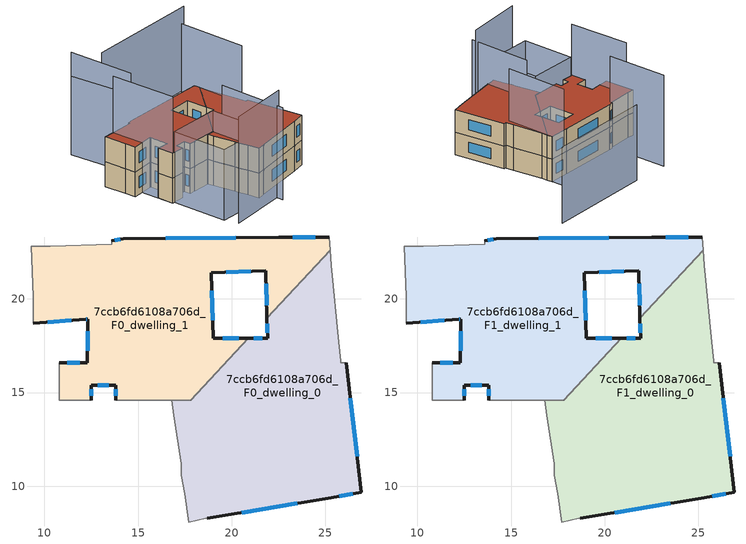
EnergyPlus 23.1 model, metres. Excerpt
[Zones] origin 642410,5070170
7ccb6fd6108a706d_F0_dwelling_0
 floor ground (EU_floor_Construction): 25.26,22.59 25.31,21.8 25.71,17.69 25.81,16.69 25.81,16.59 26.11,16.59 26.91,9.69 25.31,9.39 18.7,8.29 18.6,8.29 17.7,8.09 17.5,9.59 17.31,10.59 17.31,11.19 16.91,13.79 16.81,14.59 17.8,14.59 20.88,17.89 21.91,17.89 21.88,18.97 z0
 wall outside (EU_wall_Construction): 21.88,18.97 21.91,17.89 20.88,17.89 / 18.7,8.29 25.31,9.39 26.91,9.69 26.11,16.59 z0:3; 17.81,14.6,3 17.81,14.6,0 17.8,14.59,3
 wall adiabatic (EU_wall_Construction): 26.11,16.59 25.81,16.59 25.81,16.69 25.71,17.69 25.31,21.8 25.26,22.59 / 16.81,14.59 16.91,13.79 17.31,11.19 17.31,10.59 17.5,9.59 17.7,8.09 18.6,8.29 18.7,8.29 z0:3
 wall to 7ccb6fd6108a706d_F0_dwelling_1 (EU_wall_Construction): 25.26,22.59 21.88,18.97 / 17.8,14.59 16.81,14.59 / 20.88,17.89 17.81,14.6 z0:3
 window (EU_Window_Construction): 21.63,17.89 21.16,17.89 / 21.89,18.67 21.9,18.19 / 26.69,11.59 26.33,14.69 / 25.75,9.47 26.47,9.6 / 20.52,8.59 23.49,9.09 z0.83:2.17
7ccb6fd6108a706d_F0_dwelling_1
 floor ground (EU_floor_Construction): 25.21,23.3 25.26,22.59 21.88,18.97 21.81,21.5 18.91,21.4 19.01,17.89 20.88,17.89 17.81,14.6 14.6,14.59 14.5,14.59 13.8,14.59 13.8,15.39 12.5,15.4 12.5,14.59 10.8,14.6 10.8,16.6 12.3,16.6 12.3,18.9 12.2,18.9 9.4,18.7 9.4,20.1 9.3,22.8 10.3,22.8 13.6,22.9 13.6,23.1 14.21,23.2 22.51,23.3 z0
 wall outside (EU_wall_Construction): 12.5,14.59 12.5,15.4 13.8,15.39 13.8,14.59 / 9.4,18.7 12.2,18.9 12.3,18.9 12.3,16.6 10.8,16.6 / 25.21,23.3 22.51,23.3 14.21,23.2 13.6,23.1 / 20.88,17.89 19.01,17.89 18.91,21.4 21.81,21.5 21.88,18.97 z0:3
 wall adiabatic (EU_wall_Construction): 13.8,14.59 14.5,14.59 14.6,14.59 16.81,14.59 / 10.8,16.6 10.8,14.6 12.5,14.59 / 13.6,23.1 13.6,22.9 10.3,22.8 9.3,22.8 9.4,20.1 9.4,18.7 / 25.26,22.59 25.21,23.3 z0:3; 17.8,14.59,3 17.8,14.59,0 17.81,14.6,0
 window (EU_Window_Construction): 13.8,15.17 13.8,14.82 / 12.86,15.4 13.45,15.4 / 12.5,14.82 12.5,15.18 / 11.89,16.6 11.22,16.6 / 12.3,18.27 12.3,17.23 / 12.23,18.9 12.28,18.9 / 10.17,18.75 11.43,18.84 / 14.04,23.17 13.77,23.13 / 20.23,23.27 16.49,23.23 / 24.47,23.3 23.26,23.3 / 21.83,20.8 21.86,19.66 / 19.71,21.43 21.01,21.47 / 18.98,18.86 18.94,20.43 / 20.37,17.89 19.52,17.89 z0.83:2.17
7ccb6fd6108a706d_F1_dwelling_0
 floor to 7ccb6fd6108a706d_F0_dwelling_0 (EU_floor_Construction): 25.26,22.59 25.31,21.8 25.71,17.69 25.81,16.69 25.81,16.59 26.11,16.59 26.91,9.69 25.31,9.39 18.7,8.29 18.6,8.29 17.7,8.09 17.5,9.59 17.3,10.59 17.3,11.19 16.91,13.79 16.81,14.59 17.8,14.59 20.88,17.89 21.91,17.89 21.88,18.97 z3
 wall outside (EU_wall_Construction): 21.88,18.97 21.91,17.89 20.88,17.89 / 18.7,8.29 25.31,9.39 26.91,9.69 26.11,16.59 z3:6; 17.81,14.6,6 17.81,14.6,3 17.8,14.59,6
 wall adiabatic (EU_wall_Construction): 26.11,16.59 25.81,16.59 25.81,16.69 25.71,17.69 25.31,21.8 25.26,22.59 / 16.81,14.59 16.91,13.79 17.31,11.19 17.31,10.59 17.5,9.59 17.7,8.09 18.6,8.29 18.7,8.29 z3:6
 wall to 7ccb6fd6108a706d_F1_dwelling_1 (EU_wall_Construction): 25.26,22.59 21.88,18.97 / 17.8,14.59 16.81,14.59 / 20.88,17.89 17.81,14.6 z3:6
 window (EU_Window_Construction): 21.63,17.89 21.16,17.89 / 21.89,18.67 21.9,18.19 / 26.69,11.59 26.33,14.69 / 25.75,9.47 26.47,9.6 / 20.52,8.59 23.49,9.09 z3.83:5.17
 roof outside (EU_roof_Construction): 26.91,9.69 26.11,16.59 25.81,16.59 25.81,16.69 25.71,17.69 25.31,21.8 25.26,22.59 21.88,18.97 21.91,17.89 20.88,17.89 17.8,14.59 16.81,14.59 16.91,13.79 17.31,11.19 17.31,10.59 17.5,9.59 17.7,8.09 18.6,8.29 18.7,8.29 25.31,9.39 z6
7ccb6fd6108a706d_F1_dwelling_1
 floor to 7ccb6fd6108a706d_F0_dwelling_1 (EU_floor_Construction): 25.21,23.3 25.26,22.59 21.88,18.97 21.81,21.5 18.91,21.4 19.01,17.89 20.88,17.89 17.8,14.59 14.6,14.59 14.5,14.59 13.8,14.59 13.8,15.39 12.5,15.4 12.5,14.59 10.8,14.6 10.8,16.6 12.3,16.6 12.3,18.9 12.2,18.9 9.4,18.7 9.4,20.1 9.3,22.8 10.3,22.8 13.6,22.9 13.6,23.1 14.21,23.2 22.51,23.3 z3
 wall outside (EU_wall_Construction): 12.5,14.59 12.5,15.4 13.8,15.39 13.8,14.59 / 9.4,18.7 12.2,18.9 12.3,18.9 12.3,16.6 10.8,16.6 / 25.21,23.3 22.51,23.3 14.21,23.2 13.6,23.1 / 20.88,17.89 19.01,17.89 18.91,21.4 21.81,21.5 21.88,18.97 z3:6
 wall adiabatic (EU_wall_Construction): 13.8,14.59 14.5,14.59 14.6,14.59 16.81,14.59 / 10.8,16.6 10.8,14.6 12.5,14.59 / 13.6,23.1 13.6,22.9 10.3,22.8 9.3,22.8 9.4,20.1 9.4,18.7 / 25.26,22.59 25.21,23.3 z3:6; 17.8,14.59,6 17.8,14.59,3 17.81,14.6,3
 window (EU_Window_Construction): 13.8,15.17 13.8,14.82 / 12.86,15.4 13.45,15.4 / 12.5,14.82 12.5,15.18 / 11.89,16.6 11.22,16.6 / 12.3,18.27 12.3,17.23 / 12.23,18.9 12.28,18.9 / 10.17,18.75 11.43,18.84 / 14.04,23.17 13.77,23.13 / 20.23,23.27 16.49,23.23 / 24.47,23.3 23.26,23.3 / 21.83,20.8 21.86,19.66 / 19.71,21.43 21.01,21.47 / 18.98,18.86 18.94,20.43 / 20.37,17.89 19.52,17.89 z3.83:5.17
 roof outside (EU_roof_Construction): 20.88,17.89 19.01,17.89 18.91,21.4 21.81,21.5 21.88,18.97 25.26,22.59 25.21,23.3 22.51,23.3 14.21,23.2 13.6,23.1 13.6,22.9 10.3,22.8 9.3,22.8 9.4,20.1 9.4,18.7 12.2,18.9 12.3,18.9 12.3,16.6 10.8,16.6 10.8,14.6 12.5,14.59 12.5,15.4 13.8,15.39 13.8,14.59 14.5,14.59 14.6,14.59 17.8,14.59 z6
shading: 19.15,14.45 18.99,5.85 z0:11.1; 10.68,22.83 10.84,14.6 / 11.55,5.96 19.4,6.79 z0:12.8; 11.1,14.59 17.7,14.6 / 17.7,14.6 17.7,7.59 / 17.7,7.59 11.1,7.59 / 11.1,7.59 11.1,14.59 z0:8.5; 25.13,16.6 25.23,25.07 z0:12.9; 13.51,30.98 13.61,22.74 z0:12.1; 13.51,24.1 13.03,30.57 z0:9.5; 33.13,31.28 18.58,30.89 z0:10.1
[Building]
EU S2 Campaign: North Axis=0; Terrain=City; Solar Distribution=FullExterior
[Site:Location]
Lyon-Bron: Latitude=45.75; Longitude=5; Time Zone=1; Elevation=198
[SizingPeriod:WeatherFileDays]
AnnualSizingPeriod: Begin Month=1; Begin Day of Month=1; End Month=12; End Day of Month=31; Day of Week for Start Day=Monday; Use Weather File Daylight Saving Period=No; Use Weather File Rain and Snow Indicators=No
[MATERIAL]
EU_InternalMass_Material: Roughness=MediumRough; Thickness=0.1; Conductivity=1; Density=1800; Specific Heat=900; Thermal Absorptance=0.9; Solar Absorptance=0.7; Visible Absorptance=0.7
[MATERIAL:NOMASS] Roughness=MediumRough; Thermal Absorptance=0.9; Solar Absorptance=0.7; Visible Absorptance=0.7
Name | Thermal Resistance
EU_wall_NoMass | 0.87146
EU_roof_NoMass | 0.842276
EU_floor_NoMass | 0.496999
[WINDOWMATERIAL:SIMPLEGLAZINGSYSTEM]
EU_Window_SimpleGlazing: UFactor=2.2525; Solar Heat Gain Coefficient=0.76; Visible Transmittance=0.76
[CONSTRUCTION]
EU_wall_Construction: EU_wall_NoMass
EU_roof_Construction: EU_roof_NoMass
EU_floor_Construction: EU_floor_NoMass
EU_InternalMass_Construction: EU_InternalMass_Material
EU_Window_Construction: EU_Window_SimpleGlazing
[ZONE] Type=1; Multiplier=1; Ceiling Height=autocalculate; Floor Area=autocalculate; Part of Total Floor Area=Yes
Name | Volume
7ccb6fd6108a706d_F0_dwelling_0 | 260.561
7ccb6fd6108a706d_F1_dwelling_0 | 260.56
7ccb6fd6108a706d_F0_dwelling_1 | 257.719
7ccb6fd6108a706d_F1_dwelling_1 | 257.739
[INTERNALMASS] Construction=EU_InternalMass_Construction
Name | Zone or ZoneList | Surface Area
7ccb6fd6108a706d_F0_dwelling_0_EU_InternalMass | 7ccb6fd6108a706d_F0_dwelling_0 | 86.8531
7ccb6fd6108a706d_F0_dwelling_1_EU_InternalMass | 7ccb6fd6108a706d_F0_dwelling_1 | 85.912
7ccb6fd6108a706d_F1_dwelling_0_EU_InternalMass | 7ccb6fd6108a706d_F1_dwelling_0 | 86.8531
7ccb6fd6108a706d_F1_dwelling_1_EU_InternalMass | 7ccb6fd6108a706d_F1_dwelling_1 | 85.912
[OTHEREQUIPMENT] Fuel Type=Electricity; Design Level Calculation Method=Watts/Area; Power per Zone Floor Area=1; Fraction Latent=0; Fraction Radiant=0; Fraction Lost=0; Carbon Dioxide Generation Rate=0; EndUse Subcategory=EU_Step8_InternalGains
Name | Zone or ZoneList or Space or SpaceList | Schedule
EU_Step8_InternalGain_7ccb6fd6108a706d_F0_dwelling_0_f000 | 7ccb6fd6108a706d_F0_dwelling_0 | EU_Step8_GainSchedule_7ccb6fd6108a706d_F0_dwelling_0_f000
EU_Step8_InternalGain_7ccb6fd6108a706d_F0_dwelling_1_f000 | 7ccb6fd6108a706d_F0_dwelling_1 | EU_Step8_GainSchedule_7ccb6fd6108a706d_F0_dwelling_1_f000
EU_Step8_InternalGain_7ccb6fd6108a706d_F1_dwelling_0_f000 | 7ccb6fd6108a706d_F1_dwelling_0 | EU_Step8_GainSchedule_7ccb6fd6108a706d_F1_dwelling_0_f000
EU_Step8_InternalGain_7ccb6fd6108a706d_F1_dwelling_1_f000 | 7ccb6fd6108a706d_F1_dwelling_1 | EU_Step8_GainSchedule_7ccb6fd6108a706d_F1_dwelling_1_f000
[ZONEVENTILATION:DESIGNFLOWRATE] Schedule=EU_AlwaysOn; Design Flow Rate Calculation Method=AirChanges/Hour; Air Changes per Hour=0.425; Ventilation Type=Natural; Fan Pressure Rise=0; Fan Total Efficiency=1; Constant Term Coefficient=1; Temperature Term Coefficient=0; Velocity Term Coefficient=0; Velocity Squared Term Coefficient=0; Minimum Indoor Temperature=-100; Maximum Indoor Temperature=100; Delta Temperature=-100; Minimum Outdoor Temperature=-100; Maximum Outdoor Temperature=100; Maximum Wind Speed=40
Name | Zone or ZoneList or Space or SpaceList
EU_ConstantAir_7ccb6fd6108a706d_F0_dwelling_0 | 7ccb6fd6108a706d_F0_dwelling_0
EU_ConstantAir_7ccb6fd6108a706d_F0_dwelling_1 | 7ccb6fd6108a706d_F0_dwelling_1
EU_ConstantAir_7ccb6fd6108a706d_F1_dwelling_0 | 7ccb6fd6108a706d_F1_dwelling_0
EU_ConstantAir_7ccb6fd6108a706d_F1_dwelling_1 | 7ccb6fd6108a706d_F1_dwelling_1
[HVACTEMPLATE:THERMOSTAT] Constant Heating Setpoint=20; Constant Cooling Setpoint=50
EU_HeatOnly_7ccb6fd6108a706d_F0_dwelling_0; EU_HeatOnly_7ccb6fd6108a706d_F0_dwelling_1; EU_HeatOnly_7ccb6fd6108a706d_F1_dwelling_0; EU_HeatOnly_7ccb6fd6108a706d_F1_dwelling_1
[HVACTEMPLATE:ZONE:IDEALLOADSAIRSYSTEM] System Availability Schedule=EU_AlwaysOn; Maximum Heating Supply Air Temperature=50; Minimum Cooling Supply Air Temperature=13; Maximum Heating Supply Air Humidity Ratio=0.0156; Minimum Cooling Supply Air Humidity Ratio=0.0077; Heating Limit=NoLimit; Cooling Limit=NoLimit; Heating Availability Schedule=EU_AlwaysOn; Cooling Availability Schedule=EU_CoolingOff; Dehumidification Control Type=ConstantSensibleHeatRatio; Cooling Sensible Heat Ratio=0.7; Dehumidification Setpoint=60; Humidification Control Type=None; Humidification Setpoint=30; Outdoor Air Method=None; Outdoor Air Flow Rate per Person=0.00944; Outdoor Air Flow Rate per Zone Floor Area=0; Outdoor Air Flow Rate per Zone=0; Demand Controlled Ventilation Type=None; Outdoor Air Economizer Type=NoEconomizer; Heat Recovery Type=None; Sensible Heat Recovery Effectiveness=0.7; Latent Heat Recovery Effectiveness=0.65
Name | Template Thermostat
7ccb6fd6108a706d_F0_dwelling_0 | EU_HeatOnly_7ccb6fd6108a706d_F0_dwelling_0
7ccb6fd6108a706d_F0_dwelling_1 | EU_HeatOnly_7ccb6fd6108a706d_F0_dwelling_1
7ccb6fd6108a706d_F1_dwelling_0 | EU_HeatOnly_7ccb6fd6108a706d_F1_dwelling_0
7ccb6fd6108a706d_F1_dwelling_1 | EU_HeatOnly_7ccb6fd6108a706d_F1_dwelling_1
[SIZING:ZONE] Zone Cooling Design Supply Air Temperature Input Method=SupplyAirTemperature; Zone Cooling Design Supply Air Temperature=13; Zone Heating Design Supply Air Temperature Input Method=SupplyAirTemperature; Zone Heating Design Supply Air Temperature=50; Zone Cooling Design Supply Air Humidity Ratio=0.008; Zone Heating Design Supply Air Humidity Ratio=0.008; Cooling Design Air Flow Method=DesignDay; Cooling Design Air Flow Rate=0; Cooling Minimum Air Flow per Zone Floor Area=0.000762; Cooling Minimum Air Flow=0; Cooling Minimum Air Flow Fraction=0.2; Heating Design Air Flow Method=DesignDay; Heating Design Air Flow Rate=0; Heating Maximum Air Flow per Zone Floor Area=0.002032; Heating Maximum Air Flow=0.141576; Heating Maximum Air Flow Fraction=0.3; Account for Dedicated Outdoor Air System=No; Dedicated Outdoor Air System Control Strategy=NeutralSupplyAir; Dedicated Outdoor Air Low Setpoint Temperature for Design=autosize; Dedicated Outdoor Air High Setpoint Temperature for Design=autosize; Zone Load Sizing Method=Sensible Load Only No Latent Load; Zone Latent Cooling Design Supply Air Humidity Ratio Input Method=HumidityRatioDifference; Zone Cooling Design Supply Air Humidity Ratio Difference=0.005; Zone Latent Heating Design Supply Air Humidity Ratio Input Method=HumidityRatioDifference; Zone Humidification Design Supply Air Humidity Ratio Difference=0.005
7ccb6fd6108a706d_F0_dwelling_0; 7ccb6fd6108a706d_F0_dwelling_1; 7ccb6fd6108a706d_F1_dwelling_0; 7ccb6fd6108a706d_F1_dwelling_1
[SCHEDULE:CONSTANT]
Name | Hourly Value
EU_AlwaysOn | 1
EU_CoolingOff | 0
[SCHEDULE:FILE] Column Number=1; Rows to Skip at Top=0; Number of Hours of Data=8760; Column Separator=Comma; Interpolate to Timestep=No; Minutes per Item=60; Adjust Schedule for Daylight Savings=Yes
Name | File
EU_Step8_GainSchedule_7ccb6fd6108a706d_F0_dwelling_0_f000 | ../../schedules/7ccb6fd6108a706d/7ccb6fd6108a706d_F0_dwelling_0_f000_gain.csv
EU_Step8_GainSchedule_7ccb6fd6108a706d_F0_dwelling_1_f000 | ../../schedules/7ccb6fd6108a706d/7ccb6fd6108a706d_F0_dwelling_1_f000_gain.csv
EU_Step8_GainSchedule_7ccb6fd6108a706d_F1_dwelling_0_f000 | ../../schedules/7ccb6fd6108a706d/7ccb6fd6108a706d_F1_dwelling_0_f000_gain.csv
EU_Step8_GainSchedule_7ccb6fd6108a706d_F1_dwelling_1_f000 | ../../schedules/7ccb6fd6108a706d/7ccb6fd6108a706d_F1_dwelling_1_f000_gain.csv
